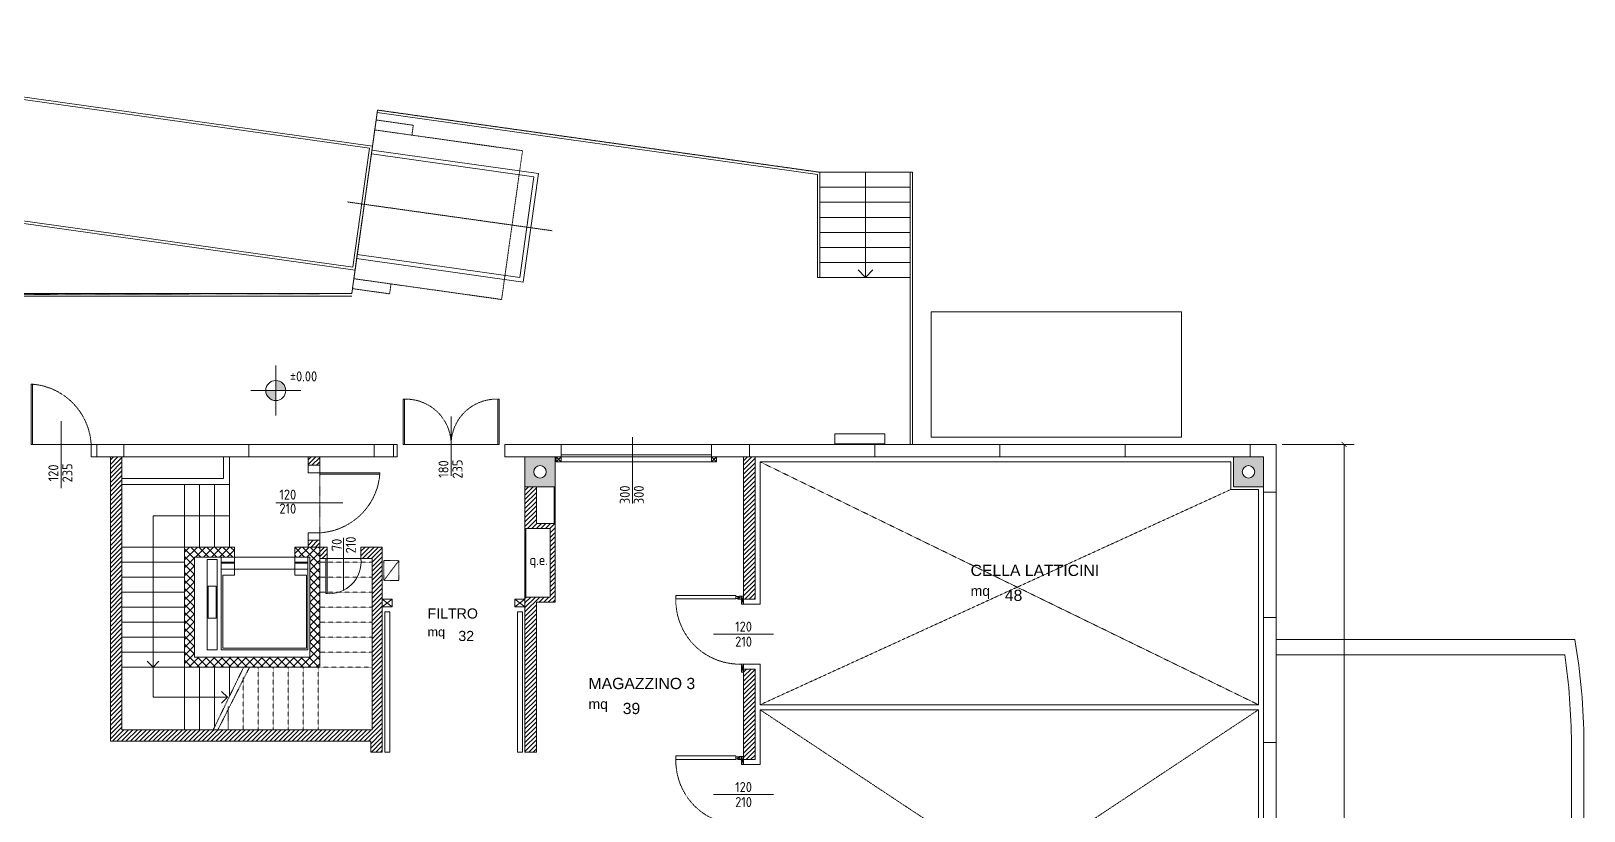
# Model space of a CAD drawing. Header units: millimetres. Extents: x 153 to 11230, y 154 to 10357.
# Drawn here: x 7892 to 10993, y 8393 to 9950 of the extents above; entities that cross this region are included whole.
import ezdxf
from ezdxf.enums import TextEntityAlignment as Align

# ---------------------------------------------------------------- set-up
doc = ezdxf.new("R2010")
doc.units = ezdxf.units.MM
for name, pattern in [('DASHDOT', [2.35, 1.25, -0.5, 0.1, -0.5]), ('HIDDEN1', [0.1, 0.05, -0.05]), ('HIDDEN2', [0.175, 0.125, -0.05]), ('HIDDEN3', [0.25, 0.125, -0.125]), ('HIDDEN4', [0.125, 0.025, -0.1]), ('HIDEGIO', [0.25, 0.125, -0.125]), ('TRATTO-PUNTO', [1, 0.5, -0.25, 0, -0.25])]:
    doc.linetypes.add(name, pattern=pattern)
doc.layers.get('Defpoints').update_dxf_attribs({"lineweight": 0})
for name, color, linetype, lineweight in [('410_STRUTTURE_001-AM_0', 7, 'Continuous', 0), ('420_MURATURE_001-AM_0', 4, 'Continuous', 0), ('430_TAVOLATI_001-AM_0', 3, 'Continuous', 0), ('435_PARETI_CELLA_001-AM_0', 2, 'Continuous', 0), ('438_FOROMETRIE_001-AM_0', 7, 'Continuous', 0), ('439_TESTI_SERRAMENTI_001-AM_0', 11, 'Continuous', 0), ('440_SIMBOLI_001-AM_0', 31, 'Continuous', 0), ('441_SERRAMENTI_001-AM_0', 1, 'Continuous', 0), ('445_QUOTE_ALTIMETRICHE_001-AM_0', 2, 'Continuous', 0), ('448_SCALE_001-AM_0', 216, 'Continuous', 0), ('449_ASCENSORI_RAMPE_001-AM_0', 43, 'Continuous', 0), ('454_PROIEZIONI_001-AM_0', 61, 'Continuous', 0), ('455_RIBALTE_001-AM_0', 14, 'Continuous', 0), ('471_TESTI_POLIGONI_001-AM_0', 221, 'Continuous', 0), ('480_CAMPITURE_SIMB_REI_001-AM_0', 30, 'Continuous', 0), ('490_CAMPITURE_001-AM_0', 9, 'Continuous', 0), ('AM_0', 7, 'Continuous', 50)]:
    doc.layers.add(name, color=color, linetype=linetype, lineweight=lineweight)
doc.styles.add('AREA', font='arial.ttf')
doc.styles.get("Standard").update_dxf_attribs({"font": 'isocp.shx'})
doc.dimstyles.new('QUOTE 100', dxfattribs={"dimtxt": 20, "dimasz": 10, "dimexe": 20, "dimexo": 50, "dimgap": 10, "dimtad": 0, "dimlfac": 0.01, "dimzin": 1, "dimtxsty": 'Standard', "dimblk": 'ARCHTICK', "dimcen": 10, "dimclrd": 256, "dimclre": 256, "dimclrt": 256, "dimadec": 0, "dimazin": 0, "dimtfac": 1, "dimtofl": 0, "dimtmove": 1, "dimatfit": 3, "dimfxl": 1, "dimtolj": 1, "dimtzin": 0, "dimlwd": -1, "dimlwe": -1, "dimarcsym": 0})

# ---------------------------------------------------------------- blocks, each defined once
blk = doc.blocks.new('quota_alti_H20')
h = blk.add_hatch(color=256)
h.paths.add_polyline_path([(20, 0, 0.414214), (0, 20), (0, 0)])
h.paths.add_polyline_path([(-20, 0, 0.414214), (0, -20), (0, 0)])
for p, q in [((0, 50), (0, -50)), ((-50, 0), (50, 0))]:
    blk.add_line(p, q)
blk.add_circle((0, 0), 20)
blk.add_attdef('0.00', text='', height=20).set_placement((28.3, 28.3), align=Align.MIDDLE_LEFT)
blk = doc.blocks.new('_ArchTick')
at = {"layer": 'AM_0', "color": 0, "const_width": 0.15}
blk.add_lwpolyline([(-0.5, -0.5), (0.5, 0.5)], dxfattribs=at)
blk = doc.blocks.new('*D107')
at = {"layer": '445_QUOTE_ALTIMETRICHE_001-AM_0', "transparency": 16777216}
for p, q in [((10390.4, 9125.2), (10534.1, 9125.2)), ((10514.1, 9125.2), (10514.1, 4815.2)), ((10514.1, 379.2), (10514.1, 4689.2)), ((10390.4, 379.2), (10534.1, 379.2))]:
    blk.add_line(p, q, dxfattribs=at)
at = {"layer": 'Defpoints', "color": 0, "transparency": 16777216}
for p in [(10340.4, 9125.2), (10340.4, 379.2), (10514.1, 379.2)]:
    blk.add_point(p, dxfattribs=at)
at = {"layer": '445_QUOTE_ALTIMETRICHE_001-AM_0', "transparency": 16777216, "xscale": 10, "yscale": 10, "zscale": 10}
for p, rotation in [((10514.1, 9125.2), 90), ((10514.1, 379.2), 270)]:
    blk.add_blockref('_ArchTick', p, dxfattribs=dict(at, rotation=rotation))
at = {"layer": '445_QUOTE_ALTIMETRICHE_001-AM_0', "transparency": 16777216, "insert": (10514.1, 4752.2), "char_height": 40, "attachment_point": 5, "rotation": 90}
blk.add_mtext('\\A1;8746', dxfattribs=at)
blk = doc.blocks.new('CAMION')
at = {"linetype": 'Continuous'}
for points in [[(47.57693, 1647.77813), (42.18298, 1646.60293), (37.08793, 1644.47637), (32.45799, 1641.46875), (28.4457, 1637.67725), (25.18006, 1633.22588), (22.76772, 1628.25986), (21.28807, 1622.94033), (20.78948, 1617.44219)], [(47.57693, 1647.77813), (42.18298, 1646.60293), (37.08793, 1644.47637), (32.45799, 1641.46875), (28.4457, 1637.67725), (25.18006, 1633.22588), (22.76772, 1628.25986), (21.28807, 1622.94033), (20.78948, 1617.44219)], [(47.57693, 1647.77813), (125.01969, 1650.04473)], [(47.57693, 1647.77813), (125.01969, 1650.04473)], [(229.24988, 1617.44219), (228.75129, 1622.94033), (227.27166, 1628.25986), (224.85933, 1633.22588), (221.59368, 1637.67725), (217.58137, 1641.46875), (212.95144, 1644.47637), (207.8564, 1646.60293), (202.46244, 1647.77813), (125.01969, 1650.04473)], [(202.46244, 1647.77813), (125.01969, 1650.04473)], [(229.24988, 1617.44219), (228.75129, 1622.94033), (227.27166, 1628.25986), (224.85933, 1633.22588), (221.59368, 1637.67725), (217.58137, 1641.46875), (212.95144, 1644.47637), (207.8564, 1646.60293), (202.46244, 1647.77813)], [(20.78948, 1617.44219), (20.78948, 1553.43848)], [(20.78948, 1617.44219), (20.78948, 1553.43848)], [(53.03043, 1639.37207), (47.6067, 1638.1876), (42.48561, 1636.04131), (37.8383, 1633.00449), (33.81609, 1629.17705), (30.55293, 1624.68477), (28.15547, 1619.67715), (26.70311, 1614.31797), (26.24545, 1608.78506)], [(53.65552, 1631.38477), (49.31084, 1630.32305), (45.26134, 1628.42539), (41.66455, 1625.76689), (38.66308, 1622.45107), (36.37477, 1618.60869), (34.88769, 1614.38984), (34.26259, 1609.96143)], [(53.03043, 1639.37207), (125.61749, 1641.51973)], [(53.65552, 1631.38477), (125.81346, 1633.52168)], [(196.38385, 1631.38477), (124.22592, 1633.52168)], [(223.79517, 1608.78506), (223.33625, 1614.31797), (221.88389, 1619.67715), (219.48645, 1624.68477), (216.22329, 1629.17705), (212.20107, 1633.00449), (207.55376, 1636.04131), (202.43267, 1638.1876), (197.00895, 1639.37207), (124.42188, 1641.51973)], [(215.77678, 1609.96143), (215.15168, 1614.38984), (213.6646, 1618.60869), (211.37629, 1622.45107), (208.37483, 1625.76689), (204.77803, 1628.42539), (200.72853, 1630.32305), (196.38385, 1631.38477)], [(229.24988, 1617.44219), (229.24988, 1553.43848)], [(229.24988, 1617.44219), (229.24988, 1553.43848)], [(25.32765, 1563.03447), (26.24545, 1608.78506)], [(40.05963, 1599.41914), (26.24545, 1608.78506)], [(30.6199, 1599.77754), (30.46239, 1599.86504), (30.29123, 1599.92266), (30.11263, 1599.94814), (29.93279, 1599.94189), (29.75667, 1599.90283), (29.59047, 1599.8334), (29.43916, 1599.73477), (29.30893, 1599.61074), (29.20227, 1599.46563), (29.12289, 1599.30313), (29.07452, 1599.12949), (29.0584, 1598.94971)], [(29.0584, 1508.83447), (29.0584, 1598.94971)], [(35.74224, 1596.30479), (30.6199, 1599.77754)], [(34.26259, 1609.96143), (34.27499, 1609.75869), (34.32832, 1609.5627), (34.4201, 1609.38164), (34.54537, 1609.22285), (34.70164, 1609.09268)], [(37.57784, 1607.14229), (34.70164, 1609.09268)], [(37.05941, 1593.82178), (37.00235, 1594.40283), (36.83368, 1594.96221), (36.55958, 1595.47813), (36.19121, 1595.93145), (35.74224, 1596.30479)], [(37.05941, 1508.83447), (37.05941, 1593.82178)], [(37.57784, 1607.14229), (37.73784, 1607.0543), (37.91024, 1606.99658), (38.09008, 1606.97119), (38.2724, 1606.97861), (38.44976, 1607.01953), (38.61719, 1607.0915), (38.76851, 1607.19258)], [(45.05918, 1609.41943), (42.81056, 1609.16338), (40.67729, 1608.40801), (38.76851, 1607.19258)], [(45.05918, 1604.41934), (44.19099, 1604.34365), (43.34884, 1604.11787), (42.55879, 1603.74951), (41.84563, 1603.24971), (41.22921, 1602.6333), (40.72938, 1601.91953), (40.36102, 1601.12949), (40.13529, 1600.2873), (40.05963, 1599.41914)], [(40.05963, 1453.579), (40.05963, 1599.41914)], [(45.05918, 1609.41943), (125.01969, 1609.41943)], [(55.31749, 1573.06143), (54.12186, 1584.15635), (50.65282, 1594.7625), (45.05918, 1604.41934)], [(45.05918, 1604.41934), (125.01969, 1604.41934)], [(204.9802, 1609.41943), (125.01969, 1609.41943)], [(204.9802, 1604.41934), (125.01969, 1604.41934)], [(204.9802, 1604.41934), (199.38656, 1594.7625), (195.9175, 1584.15635), (194.72189, 1573.06143)], [(211.27087, 1607.19258), (209.36208, 1608.40801), (207.22881, 1609.16338), (204.9802, 1609.41943)], [(209.97974, 1599.41914), (209.90408, 1600.2873), (209.67834, 1601.12949), (209.30999, 1601.91953), (208.81016, 1602.6333), (208.19375, 1603.24971), (207.48059, 1603.74951), (206.69053, 1604.11787), (205.84839, 1604.34365), (204.9802, 1604.41934)], [(209.97974, 1599.41914), (223.79517, 1608.78506)], [(209.97974, 1453.579), (209.97974, 1599.41914)], [(211.27087, 1607.19258), (211.42217, 1607.0915), (211.58962, 1607.01953), (211.76697, 1606.97861), (211.94929, 1606.97119), (212.12913, 1606.99658), (212.30278, 1607.0543), (212.46152, 1607.14229)], [(212.46152, 1607.14229), (215.33896, 1609.09268)], [(214.29714, 1596.30479), (213.84814, 1595.93145), (213.47979, 1595.47813), (213.20569, 1594.96221), (213.03701, 1594.40283), (212.97996, 1593.82178)], [(212.97996, 1508.83447), (212.97996, 1593.82178)], [(214.29714, 1596.30479), (219.41948, 1599.77754)], [(215.33896, 1609.09268), (215.49399, 1609.22285), (215.62051, 1609.38164), (215.71106, 1609.5627), (215.76438, 1609.75869), (215.77678, 1609.96143)], [(220.98098, 1598.94971), (220.96484, 1599.12949), (220.91648, 1599.30313), (220.83711, 1599.46563), (220.73044, 1599.61074), (220.60022, 1599.73477), (220.4489, 1599.8334), (220.28269, 1599.90283), (220.10659, 1599.94189), (219.92673, 1599.94814), (219.74814, 1599.92266), (219.57698, 1599.86504), (219.41948, 1599.77754)], [(220.98098, 1508.83447), (220.98098, 1598.94971)], [(224.71172, 1563.03447), (223.79517, 1608.78506)], [(19.90517, 1551.56807), (20.78948, 1553.43848)], [(20.31198, 1458.55986), (19.90517, 1551.56807), (20.78948, 1553.43848)], [(20.31198, 1458.55986), (19.90517, 1551.56807)], [(20.78948, 1553.43848), (25.32765, 1563.03447)], [(24.62937, 1458.60947), (25.32765, 1563.03447)], [(55.31749, 1453.579), (55.31749, 1573.06143)], [(194.72189, 1453.579), (194.72189, 1573.06143)], [(225.40999, 1458.60947), (224.71172, 1563.03447)], [(229.24988, 1553.43848), (224.71172, 1563.03447)], [(229.72739, 1458.55986), (230.1342, 1551.56807), (229.24988, 1553.43848)], [(230.1342, 1551.56807), (229.24988, 1553.43848)], [(229.72739, 1458.55986), (230.1342, 1551.56807)], [(92.2045, 1528.66396), (91.025, 1528.56104), (89.8827, 1528.25469), (88.80987, 1527.75479), (87.83997, 1527.07637), (87.00403, 1526.23916), (86.32436, 1525.27051), (85.82452, 1524.19775), (85.51818, 1523.0542), (85.41523, 1521.87471)], [(85.41523, 1490.19189), (85.41523, 1521.87471)], [(92.2045, 1528.66396), (157.83488, 1528.66396)], [(164.62413, 1521.87471), (164.52119, 1523.0542), (164.21484, 1524.19775), (163.71501, 1525.27051), (163.03534, 1526.23916), (162.1994, 1527.07637), (161.2295, 1527.75479), (160.15667, 1528.25469), (159.01437, 1528.56104), (157.83488, 1528.66396)], [(164.62413, 1490.19189), (164.62413, 1521.87471)], [(29.0584, 1508.83447), (29.10428, 1508.31348), (29.23947, 1507.80869), (29.46024, 1507.33496), (29.76039, 1506.90576), (30.12999, 1506.53623), (30.55913, 1506.23604), (31.03291, 1506.01533), (31.5377, 1505.88008), (32.05862, 1505.83418)], [(34.05918, 1505.83418), (32.05862, 1505.83418)], [(34.05918, 1505.83418), (34.5801, 1505.88008), (35.08489, 1506.01533), (35.55867, 1506.23604), (35.98781, 1506.53623), (36.35741, 1506.90576), (36.65756, 1507.33496), (36.87833, 1507.80869), (37.01352, 1508.31348), (37.05941, 1508.83447)], [(85.41523, 1490.19189), (85.51818, 1489.0124), (85.82452, 1487.86885), (86.32436, 1486.79727), (87.00403, 1485.82734), (87.83997, 1484.99014), (88.80987, 1484.31172), (89.8827, 1483.81191), (91.025, 1483.50557), (92.2045, 1483.40137)], [(157.83488, 1483.40137), (159.01437, 1483.50557), (160.15667, 1483.81191), (161.2295, 1484.31172), (162.1994, 1484.99014), (163.03534, 1485.82734), (163.71501, 1486.79727), (164.21484, 1487.86885), (164.52119, 1489.0124), (164.62413, 1490.19189)], [(212.97996, 1508.83447), (213.02585, 1508.31348), (213.16104, 1507.80869), (213.38181, 1507.33496), (213.68196, 1506.90576), (214.05156, 1506.53623), (214.48069, 1506.23604), (214.95449, 1506.01533), (215.45928, 1505.88008), (215.9802, 1505.83418)], [(215.9802, 1505.83418), (217.98076, 1505.83418), (218.50166, 1505.88008), (219.00647, 1506.01533), (219.48025, 1506.23604), (219.90938, 1506.53623), (220.27898, 1506.90576), (220.57913, 1507.33496), (220.7999, 1507.80869), (220.93508, 1508.31348), (220.98098, 1508.83447)], [(20.31198, 1458.55986), (20.4112, 1457.5875), (20.6977, 1456.65234), (21.16157, 1455.7916), (21.78294, 1455.0375), (22.54075, 1454.41865), (23.40274, 1453.9585), (24.33915, 1453.67568), (25.31277, 1453.579)], [(20.31198, 1458.55986), (20.4112, 1457.5875), (20.6977, 1456.65234), (21.16157, 1455.7916), (21.78294, 1455.0375), (22.54075, 1454.41865), (23.40274, 1453.9585), (24.33915, 1453.67568), (25.31277, 1453.579)], [(24.62937, 1458.60947), (24.70007, 1457.7376), (24.92332, 1456.8917), (25.2892, 1456.09668), (25.78779, 1455.37861), (26.40545, 1454.7585), (27.12108, 1454.25488), (27.91238, 1453.88281), (28.75825, 1453.65586), (29.62892, 1453.579)], [(92.2045, 1483.40137), (157.83488, 1483.40137)], [(220.41045, 1453.579), (221.28113, 1453.65586), (222.127, 1453.88281), (222.91829, 1454.25488), (223.63394, 1454.7585), (224.25159, 1455.37861), (224.75017, 1456.09668), (225.11604, 1456.8917), (225.33931, 1457.7376), (225.40999, 1458.60947)], [(224.72661, 1453.579), (225.70022, 1453.67568), (226.63662, 1453.9585), (227.49861, 1454.41865), (228.25642, 1455.0375), (228.87781, 1455.7916), (229.34167, 1456.65234), (229.62817, 1457.5875), (229.72739, 1458.55986)], [(224.72661, 1453.579), (225.70022, 1453.67568), (226.63662, 1453.9585), (227.49861, 1454.41865), (228.25642, 1455.0375), (228.87781, 1455.7916), (229.34167, 1456.65234), (229.62817, 1457.5875), (229.72739, 1458.55986)], [(25.31277, 1453.579), (44.54323, 1453.579)], [(25.31277, 1453.579), (44.54323, 1453.579)], [(44.54323, 1453.579), (44.54323, 1403.58096)], [(44.54323, 1453.579), (125.01969, 1453.579)], [(44.54323, 1453.579), (44.54323, 1403.58096)], [(205.49614, 1453.579), (125.01969, 1453.579)], [(224.72661, 1453.579), (205.49614, 1453.579)], [(205.49614, 1453.579), (205.49614, 1403.57725)], [(205.49614, 1453.579), (205.49614, 1403.57725)], [(224.72661, 1453.579), (205.49614, 1453.579)], [(0.01612, 1403.58096), (0, 0)], [(0.01612, 1403.58096), (0, 0)], [(0.01612, 1403.58096), (44.54323, 1403.58096)], [(0.01612, 1403.58096), (44.54323, 1403.58096)], [(5.01567, 1398.58145), (5.00079, 4.99955)], [(5.01567, 1398.58145), (245.02371, 1398.57773)], [(44.54323, 1403.58096), (205.49614, 1403.57725), (250.02324, 1403.57725)], [(205.49614, 1403.57725), (250.02324, 1403.57725)], [(245.02371, 1398.57773), (245.00757, 4.99583)], [(250.02324, 1403.57725), (250.00713, -0.00496)], [(250.02324, 1403.57725), (250.00713, -0.00496)], [(0, 0), (250.00713, -0.00496)], [(0, 0), (250.00713, -0.00496)], [(5.00079, 4.99955), (245.00757, 4.99583)]]:
    blk.add_lwpolyline(points, dxfattribs=at)
blk = doc.blocks.new('70-210')
for p, q in [((0, 0), (70, 0)), ((0, 0), (70, 0)), ((0, 0), (0, -70)), ((64, -35), (-41, -35))]:
    blk.add_line(p, q)
blk.add_lwpolyline([(0, 0), (70, 0), (70, -3), (0, -3)], close=True)
blk.add_arc((6.3, -6.3), 64, 264.3355, 5.6645)
blk = doc.blocks.new('DVGROUP8')
at = {"linetype": 'Continuous'}
for points in [[(-15, 0), (0, 20)], [(-15, 20), (0, 0)]]:
    blk.add_lwpolyline(points, dxfattribs=at)
blk.add_lwpolyline([(-15, 0), (0, 0), (0, 20), (-15, 20)], close=True, dxfattribs=at)
blk = doc.blocks.new('120-210')
blk.add_line((60, 46.1), (60, -87.3))
at = {"linetype": 'HIDDEN4'}
blk.add_line((120, 0), (0, 0), dxfattribs=at)
blk.add_lwpolyline([(0, 0), (0, 120), (3, 120), (3, 0)], close=True)
blk.add_arc((-7.4, -7.2), 127.6, 3.2431, 85.3106, dxfattribs=at)
blk = doc.blocks.new('SUP-LOC')
at = {"style": 'AREA'}
blk.add_text('mq', height=20, dxfattribs=at).set_placement((7.7, -17.4))
for tag, p in [('NAME_LOC', (7.7, 22.3)), ('AREA_AREA', (62.9, -17.4))]:
    blk.add_attdef(tag, p, '', height=20, dxfattribs=at)
blk = doc.blocks.new('PORTA-CELLA_120')
for p, q in [((-17.2, 15.3), (-17.2, 135.3)), ((-17.2, 135.3), (-10.2, 135.3)), ((-10.2, 135.3), (-10.2, 15.3)), ((60, -60), (60, 60)), ((-10.2, 15.3), (-17.2, 15.3)), ((-14.4, 11.2), (-16, 8.8)), ((-16, 8.8), (-16, 4.6)), ((-16, 4.6), (-9, 4.6)), ((-16, 4), (-16, 4.6)), ((-16, 4), (0, 4)), ((0, 0), (-16, 4)), ((0, 4), (-16, 0)), ((-9, 4), (-16, 4)), ((-16, 0), (-16, 4)), ((0, 0), (-16, 0)), ((-15.6, 15.3), (-15.7, 15.3)), ((-15.6, 15.3), (-15.6, 15.3)), ((-15.5, 15.3), (-15.6, 15.3)), ((-15.5, 15.2), (-15.5, 15.3)), ((-15.4, 15.2), (-15.5, 15.2)), ((-15.3, 15.2), (-15.4, 15.2)), ((-15.3, 15.1), (-15.3, 15.2)), ((-15.3, 15.1), (-15.3, 15.1)), ((-15.2, 15.1), (-15.3, 15.1)), ((-15.2, 15), (-15.2, 15.1)), ((-15.2, 14.9), (-15.2, 15)), ((-15.1, 14.9), (-15.2, 14.9)), ((-15.1, 14.8), (-15.1, 14.9)), ((-15.1, 14.8), (-15.1, 14.8)), ((-15.1, 14.7), (-15.1, 14.8)), ((-15.1, 14.7), (-15.1, 10.1)), ((-11.1, 8.8), (-14.9, 8.8)), ((-10, 11.2), (-14.4, 11.2)), ((-13.8, 9.2), (-13.9, 9.1)), ((-13.9, 9.1), (-13.9, 9)), ((-13.9, 9), (-13.9, 8.9)), ((-13.9, 8.9), (-13.9, 8.8)), ((-13.9, 8.8), (-13.9, 8.7)), ((-13.9, 8.7), (-13.9, 8.6)), ((-13.9, 8.6), (-13.9, 8.5)), ((-13.9, 8.5), (-13.8, 8.4)), ((-13.7, 9.3), (-13.8, 9.2)), ((-13.8, 9.2), (-13.8, 9.2)), ((-13.8, 8.4), (-13.8, 8.3)), ((-13.8, 8.3), (-13.7, 8.3)), ((-13.6, 9.5), (-13.7, 9.4)), ((-13.7, 9.4), (-13.7, 9.3)), ((-13.7, 8.3), (-13.7, 8.2)), ((-13.7, 8.2), (-13.6, 8.1)), ((-13.5, 9.5), (-13.6, 9.5)), ((-13.6, 8.1), (-13.5, 8.1)), ((-13.4, 9.6), (-13.5, 9.5)), ((-13.5, 8.1), (-13.4, 8)), ((-13.3, 9.7), (-13.4, 9.6)), ((-13.4, 9.6), (-13.4, 9.6)), ((-13.4, 8), (-13.3, 7.9)), ((-13.4, 8), (-13.4, 8)), ((-13.2, 9.7), (-13.3, 9.7)), ((-13.3, 7.9), (-13.2, 7.9)), ((-13.1, 9.7), (-13.2, 9.7)), ((-13.2, 7.9), (-13.1, 7.9)), ((-13, 9.7), (-13.1, 9.7)), ((-13.1, 7.9), (-13, 7.9)), ((-13, 6.9), (-13, 10.7)), ((-12.9, 9.7), (-13, 9.7)), ((-13, 7.9), (-12.9, 7.9)), ((-12.8, 9.7), (-12.9, 9.7)), ((-12.9, 7.9), (-12.8, 7.9)), ((-12.7, 9.7), (-12.8, 9.7)), ((-12.8, 7.9), (-12.7, 7.9)), ((-12.6, 9.6), (-12.7, 9.7)), ((-12.7, 7.9), (-12.6, 8)), ((-12.5, 9.6), (-12.6, 9.6)), ((-12.6, 8), (-12.5, 8)), ((-12.5, 9.5), (-12.5, 9.6)), ((-12.4, 9.5), (-12.5, 9.5)), ((-12.5, 8.1), (-12.4, 8.1)), ((-12.5, 8), (-12.5, 8.1)), ((-12.3, 9.4), (-12.4, 9.5)), ((-12.4, 8.1), (-12.3, 8.2)), ((-12.3, 9.3), (-12.3, 9.4)), ((-12.2, 9.2), (-12.3, 9.3)), ((-12.3, 8.3), (-12.2, 8.3)), ((-12.3, 8.2), (-12.3, 8.3)), ((-12.2, 9.2), (-12.2, 9.2)), ((-12.1, 9.1), (-12.2, 9.2)), ((-12.2, 8.4), (-12.1, 8.5)), ((-12.2, 8.3), (-12.2, 8.4)), ((-12.1, 9), (-12.1, 9.1)), ((-12.1, 8.9), (-12.1, 9)), ((-12.1, 8.8), (-12.1, 8.9)), ((-12.1, 8.7), (-12.1, 8.8)), ((-12.1, 8.6), (-12.1, 8.7)), ((-12.1, 8.5), (-12.1, 8.6)), ((-11, 15), (-11.1, 14.9)), ((-11.1, 14.9), (-11.1, 14.8)), ((-11.1, 14.8), (-11.1, 14.7)), ((-11.1, 14.8), (-11.1, 14.8)), ((-11.1, 14.7), (-11.1, 11.2)), ((-11, 15.1), (-11, 15)), ((-10.9, 15.1), (-11, 15.1)), ((-11, 15), (-11, 15)), ((-10.9, 15.2), (-10.9, 15.1)), ((-10.8, 15.2), (-10.9, 15.2)), ((-10.7, 15.3), (-10.8, 15.2)), ((-10.8, 15.2), (-10.8, 15.2)), ((-10.6, 15.3), (-10.7, 15.3)), ((-10.6, 15.3), (-10.6, 15.3)), ((-10.5, 15.3), (-10.6, 15.3)), ((-10, 4.6), (-10, 11.2)), ((-9, 4.6), (-9, 4)), ((0, 4), (0, 0)), ((136, 4), (120, 4)), ((120, 4), (136, 0)), ((120, 0), (136, 4)), ((120, 4), (120, 0)), ((120, 0), (136, 0)), ((136, 4), (136, 0))]:
    blk.add_line(p, q)
at = {"linetype": 'HIDDEN4', "extrusion": (0, 0, -1)}
blk.add_ellipse((-11.4, 3.9), major_axis=(94.5, 93.6), ratio=0.975352, start_param=-0.792911, end_param=0.792911, dxfattribs=at)
blk = doc.blocks.new('Etichetta_porte-H20')
for p in [(-15, 0), (15, 0)]:
    blk.add_attdef('000', text='', height=20, rotation=90).set_placement(p, align=Align.MIDDLE)

msp = doc.modelspace()

# ---------------------------------------------------------------- hatches: boundary and pattern name
at = {"layer": '410_STRUTTURE_001-AM_0'}
h = msp.add_hatch(color=256, dxfattribs=at)
h.paths.add_polyline_path([(8908.315, 9100.208), (8878.315, 9100.208), (8878.315, 9070.208), (8895.815, 9070.208, -0.41421356), (8908.315, 9082.708)])
h.paths.add_polyline_path([(8938.315, 9100.208), (8908.315, 9100.208), (8908.315, 9082.708, -0.41421356), (8920.815, 9070.208), (8938.315, 9070.208)])
h.paths.add_polyline_path([(8938.315, 9070.208), (8920.815, 9070.208, -0.41421356), (8908.315, 9057.708), (8908.315, 9040.208), (8938.315, 9040.208)])
h.paths.add_polyline_path([(8908.315, 9057.708, -0.41421356), (8895.815, 9070.208), (8878.315, 9070.208), (8878.315, 9040.208), (8908.315, 9040.208)])
h = msp.add_hatch(color=256, dxfattribs=at)
h.paths.add_polyline_path([(10323.315, 9100.208), (10293.315, 9100.208), (10293.315, 9070.208), (10310.815, 9070.208, -0.41421356), (10323.315, 9082.708)])
h.paths.add_polyline_path([(10353.315, 9100.208), (10323.315, 9100.208), (10323.315, 9082.708, -0.41421356), (10335.815, 9070.208), (10353.315, 9070.208)])
h.paths.add_polyline_path([(10353.315, 9070.208), (10335.815, 9070.208, -0.41421356), (10323.315, 9057.708), (10323.315, 9040.208), (10353.315, 9040.208)])
h.paths.add_polyline_path([(10323.315, 9057.708, -0.41421356), (10310.815, 9070.208), (10293.315, 9070.208), (10293.315, 9040.208), (10323.315, 9040.208)])
h = msp.add_hatch(color=256, dxfattribs=at)
h.paths.add_polyline_path([(10323.315, 9100.208), (10293.315, 9100.208), (10293.315, 9070.208), (10310.815, 9070.208, -0.41421356), (10323.315, 9082.708)])
h.paths.add_polyline_path([(10353.315, 9100.208), (10323.315, 9100.208), (10323.315, 9082.708, -0.41421356), (10335.815, 9070.208), (10353.315, 9070.208)])
h.paths.add_polyline_path([(10353.315, 9070.208), (10335.815, 9070.208, -0.41421356), (10323.315, 9057.708), (10323.315, 9040.208), (10353.315, 9040.208)])
h.paths.add_polyline_path([(10323.315, 9057.708, -0.41421356), (10310.815, 9070.208), (10293.315, 9070.208), (10293.315, 9040.208), (10323.315, 9040.208)])
at = {"layer": '480_CAMPITURE_SIMB_REI_001-AM_0', "ltscale": 2}
h = msp.add_hatch(dxfattribs=at)
h.set_pattern_fill('ANSI31', color=256, scale=2, style=0)
h.set_pattern_definition([(45, (763.3154, 379.208), (-4.490128, 4.490128), [])])
h.paths.add_polyline_path([(8468.32, 9100.208), (8445.32, 9100.208), (8445.32, 9083.55), (8468.32, 9083.55)], flags=17)
h.paths.add_polyline_path([(8468.32, 8920.208), (8445.32, 8920.208), (8445.32, 8933.55), (8468.32, 8933.55)], flags=17)
h.paths.add_polyline_path([(8468.32, 8897.208), (8483.32, 8897.208), (8483.32, 8920.208), (8468.32, 8920.208)], flags=17)
h.paths.add_polyline_path([(8050.324, 9100.208), (8050.324, 8532.208), (8570.32, 8532.208), (8570.32, 8510.728), (8593.32, 8510.728), (8593.32, 8920.208), (8550.533, 8920.208), (8550.533, 8897.208), (8573.32, 8897.208), (8573.319, 8555.208), (8073.324, 8555.208), (8073.324, 9100.208)])
h.paths.add_polyline_path([(8878.315, 8510.728), (8901.315, 8510.728), (8901.315, 8810.208), (8938.315, 8810.208), (8938.315, 8967.208), (8901.315, 8967.208), (8901.315, 9040.208), (8878.315, 9040.208), (8878.315, 8957.21), (8928.315, 8957.21), (8928.315, 8820.208), (8878.315, 8820.208)])
h.paths.add_polyline_path([(9314.875, 8816.258), (9337.875, 8816.258), (9337.875, 9100.208), (9314.875, 9100.208)])
h.paths.add_polyline_path([(9337.875, 8676.258), (9314.875, 8676.258), (9314.875, 8495.888), (9337.875, 8495.888)])
h.paths.add_polyline_path([(9252.875, 7920.158), (9252.875, 7897.158), (9337.875, 7897.158), (9337.875, 8355.888), (9314.875, 8355.888), (9314.875, 8128.148), (9252.875, 8128.148), (9252.875, 8105.148), (9314.875, 8105.148), (9314.875, 7920.158)])
h.paths.add_polyline_path([(8863.315, 8005.208), (8900.811, 8005.208), (8900.811, 8105.148), (8975.866, 8105.148), (8975.866, 8128.148), (8901.315, 8128.148), (8901.315, 8210.728), (8878.315, 8210.728), (8878.315, 8025.208), (8863.315, 8025.208)])
h.paths.add_polyline_path([(8878.315, 7945.208), (8878.315, 7897.158), (8971.866, 7897.158), (8971.866, 7920.158), (8900.735, 7920.158), (8900.735, 7945.208)])
h.paths.add_polyline_path([(7558.123, 8140.248), (7558.123, 8117.248), (8613.315, 8115.248), (8613.315, 8005.208), (8653.315, 8005.208), (8653.315, 8025.208), (8638.315, 8025.208), (8638.315, 8140.248), (8594.82, 8140.248), (8594.82, 8210.728), (8571.82, 8210.728), (8571.82, 8140.248)])
h.paths.add_polyline_path([(7124.61, 8117.218), (7408.123, 8117.218), (7408.123, 8140.213), (7124.61, 8140.213)])
h.paths.add_polyline_path([(6793.877, 8117.218), (6974.62, 8117.218), (6974.62, 8140.246), (6793.877, 8140.246)])
h.paths.add_polyline_path([(4383.47, 8680.658), (4383.47, 8130.018), (4335.815, 8130.018), (4335.815, 8107.018), (4350.161, 8107.018), (4350.161, 8005.205), (6117.268, 8005.205), (6117.268, 8117.218), (6643.915, 8117.218), (6643.921, 8140.221), (6093.242, 8140.221), (6093.242, 8030.208), (4375.518, 8030.249), (4375.625, 8107.018), (4406.47, 8107.018), (4406.47, 8680.658)])
h.paths.add_polyline_path([(4383.47, 9100.208), (4406.47, 9100.208), (4406.47, 8980.658), (4383.47, 8980.658)])
h.paths.add_polyline_path([(4083.47, 9100.208), (4060.47, 9100.208), (4060.47, 8980.658), (4083.47, 8980.658)])
h.paths.add_polyline_path([(3985.625, 8414.028), (3985.625, 8391.028), (4060.47, 8391.028), (4060.47, 8107.018), (4125.815, 8107.018), (4125.815, 8130.018), (4083.47, 8130.018), (4083.47, 8680.658), (4060.47, 8680.658), (4060.47, 8414.028)])
h.paths.add_polyline_path([(3183.566, 8135.018), (3183.566, 8107.018), (3252.566, 8107.018), (3252.566, 8391.028), (3845.625, 8391.028), (3845.625, 8414.028), (3153.071, 8414.028), (3153.071, 8391.028), (3228.566, 8391.028), (3228.566, 8135.018)])
h.paths.add_polyline_path([(2902.317, 8739.047), (2925.317, 8739.047), (2925.317, 8414.028), (2943.071, 8414.028), (2943.071, 8391.028), (2925.317, 8391.028), (2925.317, 8347.208), (2766.566, 8347.208), (2766.566, 8319.105), (2742.566, 8319.105), (2742.566, 8370.208), (2902.317, 8370.208)])
h.paths.add_polyline_path([(2902.317, 8879.045), (2925.315, 8879.045), (2925.315, 9040.208), (2902.317, 9040.208)])
h.paths.add_polyline_path([(2846.566, 7889.208), (2846.566, 7866.211), (2938.566, 7866.214), (2938.566, 8107.018), (3083.566, 8107.018), (3083.566, 8135.018), (2914.566, 8135.018), (2914.566, 8005.208), (2925.315, 8005.208), (2925.315, 7945.208), (2914.566, 7945.208), (2914.566, 7889.208)])
h.paths.add_polyline_path([(2776.566, 7866.209), (2776.566, 7889.208), (2766.566, 7889.208), (2766.566, 8103.015), (2843.289, 8103.015), (2843.289, 8117.015), (2742.566, 8117.015), (2742.566, 7866.208)])
at = {"layer": '490_CAMPITURE_001-AM_0'}
h = msp.add_hatch(dxfattribs=at)
h.set_pattern_fill('ANSI37', color=256, scale=90, style=0)
h.set_pattern_definition([(45, (11860.912, -27313.306), (-7.9549513, 7.9549513), []), (135, (11860.912, -27313.306), (-7.9549513, -7.9549513), [])])
h.paths.add_polyline_path([(8198.321, 8920.208), (8198.324, 8680.208), (8468.32, 8680.208), (8468.32, 8920.208), (8418.32, 8920.208), (8418.32, 8900.208), (8448.32, 8900.208), (8448.32, 8700.208), (8218.324, 8700.208), (8218.322, 8900.208), (8298.32, 8900.208), (8298.32, 8920.208)])

# ---------------------------------------------------------------- linework, layer by layer
at = {"layer": '410_STRUTTURE_001-AM_0', "linetype": 'Continuous'}
for points in [[(8878.315, 9040.208), (8938.315, 9040.208), (8938.315, 9100.208), (8878.315, 9100.208)], [(10293.315, 9040.208), (10353.315, 9040.208), (10353.315, 9100.208), (10293.315, 9100.208)], [(10293.315, 9040.208), (10353.315, 9040.208), (10353.315, 9100.208), (10293.315, 9100.208)]]:
    msp.add_lwpolyline(points, close=True, dxfattribs=at)
for centre in [(8908.315, 9070.208), (10323.315, 9070.208), (10323.315, 9070.208)]:
    msp.add_circle(centre, 12.5, dxfattribs=at)
at = {"layer": '420_MURATURE_001-AM_0'}
for p, q in [((8023.315, 9125.208), (8023.315, 9100.208)), ((8623.315, 9125.208), (8023.315, 9125.208)), ((8076.815, 9125.208), (8076.815, 9100.208)), ((8326.815, 9125.208), (8326.815, 9100.208)), ((8576.815, 9125.208), (8576.815, 9100.208)), ((8950.815, 9125.208), (8838.315, 9125.208)), ((10378.315, 9125.208), (9250.815, 9125.208)), ((9326.815, 9125.208), (9326.815, 9100.208)), ((9576.815, 9125.208), (9576.815, 9100.208)), ((9826.815, 9125.208), (9826.815, 9100.208)), ((10076.815, 9125.208), (10076.815, 9100.208)), ((10326.815, 9125.208), (10326.815, 9100.208)), ((10378.315, 7710.708), (10378.314, 9125.208)), ((8023.315, 9100.208), (8623.315, 9100.208)), ((8838.315, 9100.208), (8950.815, 9100.208)), ((9250.815, 9100.208), (10353.315, 9100.208)), ((10353.315, 9079.208), (10353.315, 7710.708)), ((10353.315, 9029.708), (10378.315, 9029.708)), ((10353.315, 8779.708), (10378.315, 8779.708)), ((10379.337, 8735.27), (10974.964, 8735.217)), ((10954.998, 8705.208), (10379.337, 8705.208)), ((10353.315, 8529.708), (10378.315, 8529.708)), ((10968.315, 6834.516), (10968.262, 8529.233)), ((10993.315, 6809.516), (10993.262, 8529.234))]:
    msp.add_line(p, q, dxfattribs=at)
at = {"layer": '420_MURATURE_001-AM_0', "linetype": 'Continuous'}
for p, q in [((8615.531, 9100.208), (8615.531, 9125.208)), ((8623.315, 9100.208), (8623.315, 9125.208)), ((8838.315, 9125.208), (8838.315, 9100.208)), ((8950.815, 9125.208), (8950.815, 9100.208)), ((9250.815, 9125.208), (9250.815, 9100.208))]:
    msp.add_line(p, q, dxfattribs=at)
at = {"layer": '420_MURATURE_001-AM_0'}
for points in [[(9497.318, 9126.208), (9597.318, 9126.208), (9597.318, 9146.208), (9497.318, 9146.208)], [(8298.32, 8900.208), (8298.32, 8920.208), (8198.321, 8920.208), (8198.324, 8680.208), (8468.32, 8680.208), (8468.32, 8920.208), (8418.32, 8920.208), (8418.32, 8900.208), (8448.32, 8900.208), (8448.32, 8700.208), (8218.324, 8700.208), (8218.322, 8900.208)]]:
    msp.add_lwpolyline(points, close=True, dxfattribs=at)
for centre, radius, start, end in [((9781.81, 8525.423), 1211.458, 0.187823, 9.972462), ((9684.505, 8520.963), 1283.783, 0.369092, 8.251423)]:
    msp.add_arc(centre, radius, start, end, dxfattribs=at)
at = {"layer": '430_TAVOLATI_001-AM_0'}
for p, q in [((8050.324, 9100.208), (8050.324, 8532.208)), ((8073.324, 9100.208), (8073.324, 8555.208)), ((8276.321, 9057.208), (8276.321, 9100.208)), ((8288.321, 9045.208), (8288.321, 9100.208)), ((8445.32, 9083.55), (8445.32, 9100.208)), ((8468.32, 9083.55), (8468.32, 9100.208)), ((8878.315, 8957.21), (8878.315, 9100.208)), ((9314.875, 9100.208), (9314.875, 8806.258)), ((9337.875, 9100.208), (9337.875, 8816.258)), ((8276.321, 9057.208), (8073.324, 9057.208)), ((8445.32, 9083.55), (8468.32, 9083.55)), ((8288.321, 9045.208), (8073.324, 9045.208)), ((8901.315, 8967.208), (8901.315, 9040.208)), ((8938.315, 8967.208), (8901.315, 8967.208)), ((8938.315, 8810.208), (8938.315, 8967.208)), ((8445.32, 8933.55), (8445.32, 8920.208)), ((8445.32, 8933.55), (8468.32, 8933.55)), ((8468.32, 8933.55), (8468.32, 8920.208)), ((8928.315, 8957.21), (8878.315, 8957.21)), ((8928.315, 8820.208), (8928.315, 8957.21)), ((8468.32, 8920.208), (8483.32, 8920.208)), ((8483.32, 8920.208), (8483.32, 8897.208)), ((8550.533, 8897.208), (8550.533, 8920.208)), ((8550.533, 8920.208), (8593.32, 8920.208)), ((8571.851, 8920.208), (8593.32, 8920.208)), ((8593.32, 8920.208), (8593.32, 8510.728)), ((8483.32, 8897.208), (8468.32, 8897.208)), ((8573.32, 8897.208), (8550.533, 8897.208)), ((8573.319, 8555.208), (8573.32, 8897.208)), ((8878.315, 8510.728), (8878.315, 8820.208)), ((8878.315, 8820.208), (8928.315, 8820.208)), ((8901.315, 8510.728), (8901.315, 8810.208)), ((8901.315, 8810.208), (8938.315, 8810.208)), ((9337.875, 8816.258), (9314.875, 8816.258)), ((9314.875, 8686.258), (9314.876, 8485.888)), ((9337.875, 8676.258), (9314.875, 8676.258)), ((9337.875, 8676.258), (9337.875, 8495.888)), ((8050.324, 8532.208), (8570.32, 8532.208)), ((8073.324, 8555.208), (8573.319, 8555.208)), ((8570.32, 8510.728), (8570.32, 8532.208)), ((8593.32, 8510.728), (8593.32, 8532.208)), ((8593.32, 8510.728), (8570.32, 8510.728)), ((8878.315, 8510.728), (8901.315, 8510.728)), ((9337.875, 8495.888), (9314.875, 8495.888))]:
    msp.add_line(p, q, dxfattribs=at)
at = {"layer": '430_TAVOLATI_001-AM_0', "linetype": 'HIDDEN1'}
msp.add_line((8593.32, 8532.208), (8593.32, 8920.208), dxfattribs=at)
at = {"layer": '435_PARETI_CELLA_001-AM_0'}
for p, q in [((9347.875, 9090.208), (10288.315, 9090.208)), ((9347.875, 8806.258), (9347.875, 9090.208)), ((10288.315, 9090.208), (10288.315, 9035.208)), ((10343.315, 9035.208), (10288.315, 9035.208)), ((10343.315, 9035.208), (10343.315, 8605.208)), ((9347.875, 8806.258), (9314.875, 8806.258)), ((9347.875, 8686.258), (9314.875, 8686.258)), ((9347.875, 8605.208), (9347.875, 8686.258)), ((9347.875, 8605.208), (10343.315, 8605.208)), ((9347.875, 8485.888), (9347.875, 8595.208)), ((9347.875, 8595.208), (10343.315, 8595.208)), ((10343.315, 8595.208), (10343.315, 7935.148)), ((9347.875, 8485.888), (9314.875, 8485.888))]:
    msp.add_line(p, q, dxfattribs=at)
at = {"layer": '438_FOROMETRIE_001-AM_0', "linetype": 'HIDEGIO'}
for p, q in [((8596.38, 8893.103), (8626.38, 8893.103)), ((8626.38, 8893.103), (8596.38, 8853.103)), ((8596.38, 8893.103), (8596.38, 8853.103)), ((8626.38, 8893.103), (8626.38, 8853.103)), ((8626.38, 8853.103), (8596.38, 8853.103))]:
    msp.add_line(p, q, dxfattribs=at)
at = {"layer": '438_FOROMETRIE_001-AM_0'}
msp.add_lwpolyline([(9497.318, 9126.208), (9597.318, 9126.208), (9597.318, 9146.208), (9497.318, 9146.208)], close=True, dxfattribs=at)
at = {"layer": '439_TESTI_SERRAMENTI_001-AM_0'}
msp.add_line((7951.817, 9171.309), (7951.812, 9037.868), dxfattribs=at)
at = {"layer": '439_TESTI_SERRAMENTI_001-AM_0', "linetype": 'Continuous'}
msp.add_line((9092.988, 9007.382), (9092.988, 9139.728), dxfattribs=at)
at = {"layer": '440_SIMBOLI_001-AM_0', "linetype": 'HIDDEN3'}
for p, q in [((9347.875, 9090.208), (10343.315, 8605.208)), ((9347.875, 8605.208), (10288.315, 9035.208)), ((9347.875, 7935.148), (10343.315, 8595.208)), ((9347.875, 8595.208), (10343.315, 7935.148))]:
    msp.add_line(p, q, dxfattribs=at)
at = {"layer": '441_SERRAMENTI_001-AM_0', "linetype": 'Continuous'}
for p, q in [((8730.815, 9062.358), (8730.815, 9181.091)), ((8950.815, 9125.208), (9250.815, 9125.208)), ((9092.988, 9007.382), (9092.988, 9139.728)), ((9250.815, 9100.208), (9250.815, 9125.208)), ((8936.316, 9040.179), (8936.316, 8967.208)), ((8938.315, 8967.208), (8938.315, 9040.208)), ((8878.315, 8957.21), (8878.315, 8820.208)), ((8880.315, 8820.208), (8880.315, 8957.21))]:
    msp.add_line(p, q, dxfattribs=at)
at = {"layer": '441_SERRAMENTI_001-AM_0'}
for p, q in [((8011.815, 9125.205), (7891.815, 9125.211)), ((8940.815, 9100.208), (8940.815, 9090.208)), ((8950.815, 9100.208), (8940.815, 9090.208)), ((8950.815, 9090.208), (8940.815, 9100.208)), ((9260.815, 9090.208), (8940.815, 9090.208)), ((8950.815, 9100.208), (8950.815, 9090.208)), ((9250.815, 9100.208), (9250.815, 9090.208)), ((9260.815, 9100.208), (9250.815, 9090.208)), ((9260.815, 9090.208), (9250.815, 9100.166)), ((9260.815, 9100.208), (9260.815, 9090.208))]:
    msp.add_line(p, q, dxfattribs=at)
msp.add_lwpolyline([(7891.815, 9125.211), (7891.823, 9245.2), (7894.823, 9245.199), (7894.815, 9125.21)], close=True, dxfattribs=at)
at = {"layer": '441_SERRAMENTI_001-AM_0', "linetype": 'HIDDEN4'}
for points in [[(8634.815, 9215.21, -0.43239119), (8730.815, 9125.208, -0.8662086)], [(8826.815, 9215.21, 0.43239119), (8730.815, 9125.208, 0.8662086)]]:
    msp.add_lwpolyline(points, format="xyb", dxfattribs=at)
at = {"layer": '441_SERRAMENTI_001-AM_0', "linetype": 'Continuous'}
for points in [[(8730.815, 9125.208), (8637.816, 9125.208), (8637.816, 9215.21), (8634.815, 9215.21), (8634.815, 9125.208), (8637.816, 9125.208)], [(8730.815, 9125.208), (8823.815, 9125.208), (8823.815, 9215.21), (8826.815, 9215.21), (8826.815, 9125.208), (8823.815, 9125.208)]]:
    msp.add_lwpolyline(points, dxfattribs=at)
at = {"layer": '441_SERRAMENTI_001-AM_0'}
for points in [[(8023.315, 9125.208), (8011.815, 9125.205), (8011.815, 9100.208), (8023.315, 9100.208)], [(9250.815, 9100.166), (8950.815, 9100.208)], [(8445.32, 9083.55), (8445.32, 9068.55), (8468.32, 9068.55), (8468.32, 9083.55)], [(8445.32, 8933.55), (8445.32, 8948.55), (8468.32, 8948.55), (8468.32, 8933.55)], [(8598.41, 8510.728), (8598.41, 8790.728)], [(8598.41, 8790.728), (8608.41, 8790.728)], [(8608.41, 8790.728), (8608.41, 8510.728)], [(8863.406, 8510.728), (8863.406, 8790.728)], [(8863.406, 8790.728), (8873.406, 8790.728)], [(8873.406, 8790.728), (8873.406, 8510.728)], [(8608.41, 8510.728), (8598.41, 8510.728)], [(8873.406, 8510.728), (8863.406, 8510.728)]]:
    msp.add_lwpolyline(points, dxfattribs=at)
at = {"layer": '441_SERRAMENTI_001-AM_0', "linetype": 'Continuous'}
msp.add_lwpolyline([(8950.815, 9104.371), (8950.815, 9100.208), (9250.815, 9100.208), (9250.815, 9104.371)], close=True, dxfattribs=at)
at = {"layer": '441_SERRAMENTI_001-AM_0', "linetype": 'HIDDEN4'}
msp.add_arc((7884.383, 9117.99), 127.637, 3.240515, 85.308015, dxfattribs=at)
at = {"layer": '448_SCALE_001-AM_0', "linetype": 'Continuous'}
for p, q in [((8198.321, 8920.208), (8198.321, 9045.208)), ((8228.321, 8920.208), (8228.321, 9045.208)), ((8258.321, 8920.208), (8258.321, 9045.208)), ((8288.321, 8920.208), (8288.321, 9045.208)), ((8198.321, 8920.208), (8073.324, 8920.208)), ((8198.322, 8890.208), (8073.324, 8890.208)), ((8198.322, 8860.208), (8073.324, 8860.208)), ((8198.322, 8830.208), (8073.324, 8830.208)), ((8198.323, 8800.208), (8073.324, 8800.208)), ((8198.323, 8770.208), (8073.324, 8770.208)), ((8198.323, 8740.208), (8073.324, 8740.208)), ((8198.323, 8710.208), (8073.324, 8710.208)), ((8135.535, 8680.208), (8124.039, 8692.296)), ((8135.535, 8680.208), (8147.031, 8692.296)), ((8198.324, 8680.208), (8073.324, 8680.208)), ((8198.324, 8680.208), (8198.324, 8555.208)), ((8228.324, 8680.208), (8228.324, 8555.208)), ((8258.324, 8680.208), (8258.324, 8560.208)), ((8288.324, 8680.208), (8288.324, 8622.537)), ((8284.405, 8620.208), (8272.317, 8631.704)), ((8284.405, 8620.208), (8272.317, 8608.712))]:
    msp.add_line(p, q, dxfattribs=at)
at = {"layer": '448_SCALE_001-AM_0', "linetype": 'HIDDEN2'}
for p, q in [((8468.32, 8890.208), (8573.32, 8890.208)), ((8468.32, 8860.208), (8573.32, 8860.208)), ((8468.32, 8830.208), (8573.32, 8830.208)), ((8468.32, 8800.208), (8573.32, 8800.208)), ((8468.32, 8770.208), (8573.32, 8770.208)), ((8468.32, 8740.208), (8573.319, 8740.208)), ((8468.32, 8710.208), (8573.319, 8710.208)), ((8315.537, 8660.799), (8315.537, 8555.208)), ((8345.537, 8680.208), (8345.537, 8555.208)), ((8375.537, 8680.208), (8375.537, 8555.208)), ((8405.537, 8680.208), (8405.537, 8555.208)), ((8435.537, 8680.208), (8435.537, 8555.208)), ((8465.533, 8680.208), (8573.319, 8680.208)), ((8465.537, 8680.208), (8465.537, 8555.208))]:
    msp.add_line(p, q, dxfattribs=at)
at = {"layer": '448_SCALE_001-AM_0', "linetype": 'TRATTO-PUNTO'}
for p, q in [((8316.367, 8680.208), (8255.584, 8555.208)), ((8328.137, 8680.208), (8264.938, 8555.208))]:
    msp.add_line(p, q, dxfattribs=at)
at = {"layer": '448_SCALE_001-AM_0', "linetype": 'HIDDEN1'}
msp.add_line((8285.537, 8601.462), (8285.537, 8555.208), dxfattribs=at)
at = {"layer": '448_SCALE_001-AM_0', "linetype": 'Continuous'}
msp.add_lwpolyline([(8288.321, 8982.708), (8135.535, 8982.708), (8135.535, 8620.208), (8284.405, 8620.208)], dxfattribs=at)
at = {"layer": '449_ASCENSORI_RAMPE_001-AM_0', "linetype": 'Continuous'}
msp.add_line((8418.32, 8900.208), (8298.32, 8900.212), dxfattribs=at)
for points in [[(8263.788, 8895.218), (8263.783, 8715.218), (8243.782, 8715.217), (8243.787, 8895.218)], [(8261.793, 8842.212), (8261.786, 8778.213), (8245.789, 8778.215), (8245.786, 8842.212)]]:
    msp.add_lwpolyline(points, close=True, dxfattribs=at)
for points in [[(8271.779, 8876.211), (8298.32, 8876.204)], [(8271.783, 8715.216), (8271.781, 8900.205)], [(8271.785, 8888.202), (8298.32, 8888.204)], [(8271.787, 8890.209), (8298.32, 8890.204)], [(8298.322, 8864.207), (8298.323, 8900.205)], [(8298.325, 8876.21), (8418.323, 8876.203)], [(8413.2, 8876.203), (8411.858, 8876.203)], [(8418.318, 8864.21), (8418.32, 8900.208)], [(8444.853, 8890.209), (8418.319, 8890.204)], [(8444.855, 8888.202), (8418.319, 8888.204)], [(8444.86, 8876.211), (8418.319, 8876.204)], [(8444.86, 8715.216), (8444.858, 8900.206)], [(8274.778, 8718.212), (8274.785, 8864.209)], [(8274.778, 8864.206), (8298.321, 8864.209)], [(8441.861, 8864.206), (8418.318, 8864.209)], [(8441.852, 8718.219), (8441.861, 8864.206)], [(8444.86, 8715.216), (8271.783, 8715.218)], [(8441.852, 8718.219), (8274.778, 8718.212)]]:
    msp.add_lwpolyline(points, dxfattribs=at)
at = {"layer": '454_PROIEZIONI_001-AM_0', "linetype": 'HIDEGIO'}
msp.add_lwpolyline([(788.305, 9125.208), (788.298, 9426.207), (2732.32, 9426.207), (2783.814, 9792.607), (3662.32, 9669.141), (3662.32, 9426.208), (5632.32, 9426.208), (5683.814, 9792.607), (6562.32, 9669.141), (6562.32, 9421.208), (8532.32, 9426.208), (8583.814, 9792.607), (9467.32, 9668.438), (9652.32, 9668.438), (9652.318, 9126.208)], dxfattribs=at)
at = {"layer": '455_RIBALTE_001-AM_0'}
for p, q in [((8532.32, 9426.208), (8583.814, 9792.607)), ((9462.32, 9664.092), (8583.119, 9787.656)), ((9467.32, 9668.438), (8583.814, 9792.607)), ((9462.32, 9664.092), (9462.32, 9458.438)), ((9467.32, 9668.438), (9467.32, 9458.438)), ((9647.318, 9126.208), (9647.32, 9668.438)), ((9647.32, 9668.438), (9652.32, 9668.438)), ((9652.318, 9126.208), (9652.32, 9668.438)), ((9558.382, 9458.438), (9543.44, 9473.38)), ((9558.382, 9458.438), (9573.323, 9473.38)), ((9467.32, 9458.438), (9462.32, 9458.438)), ((6562.32, 9421.208), (8532.32, 9421.208)), ((6567.32, 9426.208), (8532.32, 9426.208))]:
    msp.add_line(p, q, dxfattribs=at)
at = {"layer": '455_RIBALTE_001-AM_0', "linetype": 'Continuous'}
for p, q in [((9467.32, 9668.438), (9647.32, 9668.438)), ((9558.382, 9458.438), (9558.381, 9668.438)), ((9467.32, 9638.438), (9647.32, 9638.438)), ((9467.32, 9608.438), (9647.32, 9608.438)), ((9467.32, 9578.438), (9647.32, 9578.438)), ((9467.32, 9548.438), (9647.32, 9548.438)), ((9467.32, 9518.438), (9647.32, 9518.438)), ((9467.32, 9488.438), (9647.32, 9488.438)), ((9467.32, 9458.438), (9647.319, 9458.438))]:
    msp.add_line(p, q, dxfattribs=at)
at = {"layer": '455_RIBALTE_001-AM_0', "linetype": 'HIDDEN1'}
msp.add_line((9652.32, 9668.438), (9652.318, 9126.208), dxfattribs=at)
at = {"layer": '455_RIBALTE_001-AM_0', "linetype": 'Continuous'}
for points in [[(8581.031, 9772.802), (8571.498, 9704.968), (8896.306, 9659.32), (8882.179, 9558.807)], [(8542.132, 9496.022), (8874.862, 9449.26), (8905.341, 9666.128), (8572.611, 9712.89)], [(8543.245, 9503.944), (8571.498, 9704.968)], [(8533.712, 9436.111), (8543.245, 9503.944), (8868.053, 9458.295), (8882.179, 9558.807)]]:
    msp.add_lwpolyline(points, dxfattribs=at)
at = {"layer": '455_RIBALTE_001-AM_0', "linetype": 'DASHDOT', "flags": 128}
for points in [[(8581.031, 9772.802), (8655.301, 9762.364), (8652.518, 9742.558)], [(8873.347, 9711.523), (8578.248, 9752.996)], [(8873.347, 9711.523), (8831.595, 9414.442), (8536.496, 9455.916)], [(8533.712, 9436.111), (8607.982, 9425.673), (8610.766, 9445.478)]]:
    msp.add_lwpolyline(points, dxfattribs=at)
at = {"layer": '455_RIBALTE_001-AM_0', "linetype": 'TRATTO-PUNTO', "flags": 128}
msp.add_lwpolyline([(8932.581, 9551.724), (8523.009, 9609.286)], dxfattribs=at)
at = {"layer": '455_RIBALTE_001-AM_0', "linetype": 'Continuous'}
msp.add_lwpolyline([(9689.385, 9139.81), (10189.385, 9139.81), (10189.385, 9389.81), (9689.385, 9389.81)], close=True, dxfattribs=at)
at = {"layer": '480_CAMPITURE_SIMB_REI_001-AM_0'}
for points in [[(8050.324, 9100.208), (8050.324, 8532.208), (8570.32, 8532.208), (8570.32, 8510.728), (8593.32, 8510.728), (8593.32, 8920.208), (8550.533, 8920.208), (8550.533, 8897.208), (8573.32, 8897.208), (8573.319, 8555.208), (8073.324, 8555.208), (8073.324, 9100.208)], [(8468.32, 9100.208), (8445.32, 9100.208), (8445.32, 9083.55), (8468.32, 9083.55)], [(9314.875, 8816.258), (9337.875, 8816.258), (9337.875, 9100.208), (9314.875, 9100.208)], [(8878.315, 8510.728), (8901.315, 8510.728), (8901.315, 8810.208), (8938.315, 8810.208), (8938.315, 8967.208), (8901.315, 8967.208), (8901.315, 9040.208), (8878.315, 9040.208), (8878.315, 8957.21), (8928.315, 8957.21), (8928.315, 8820.208), (8878.315, 8820.208)], [(8468.32, 8920.208), (8445.32, 8920.208), (8445.32, 8933.55), (8468.32, 8933.55)], [(8468.32, 8897.208), (8483.32, 8897.208), (8483.32, 8920.208), (8468.32, 8920.208)], [(9337.875, 8676.258), (9314.875, 8676.258), (9314.875, 8495.888), (9337.875, 8495.888)]]:
    msp.add_lwpolyline(points, close=True, dxfattribs=at)

# ---------------------------------------------------------------- block references
at = {"layer": '439_TESTI_SERRAMENTI_001-AM_0'}
ref = msp.add_blockref('Etichetta_porte-H20', (9314.875, 8746.258), dxfattribs=dict(at, rotation=270))
ref.add_attrib('000', '120', dxfattribs={"layer": '0', "height": 20}).set_placement((9314.875, 8761.258), align=Align.MIDDLE)
ref.add_attrib('000', '210', dxfattribs={"layer": '0', "height": 20}).set_placement((9314.875, 8731.258), align=Align.MIDDLE)
ref = msp.add_blockref('Etichetta_porte-H20', (9314.875, 8425.888), dxfattribs=dict(at, rotation=270))
ref.add_attrib('000', '120', dxfattribs={"layer": '0', "height": 20}).set_placement((9314.875, 8440.888), align=Align.MIDDLE)
ref.add_attrib('000', '210', dxfattribs={"layer": '0', "height": 20}).set_placement((9314.875, 8410.888), align=Align.MIDDLE)
at = {"layer": '441_SERRAMENTI_001-AM_0', "rotation": 270}
msp.add_blockref('120-210', (8468.32, 9068.55), dxfattribs=at)
at = {"layer": '441_SERRAMENTI_001-AM_0', "xscale": -1}
for name, p, rotation in [('70-210', (8480.533, 8897.208), 90), ('DVGROUP8', (8593.32, 8815.728), 270), ('DVGROUP8', (8858.315, 8815.728), 270), ('PORTA-CELLA_120', (9314.875, 8806.258), 90), ('PORTA-CELLA_120', (9314.875, 8485.888), 90)]:
    msp.add_blockref(name, p, dxfattribs=dict(at, rotation=rotation))
at = {"layer": '445_QUOTE_ALTIMETRICHE_001-AM_0'}
msp.add_blockref('quota_alti_H20', (8380.527, 9232.639), dxfattribs=at).add_auto_attribs({'0.00': '±0.00'})
at = {"layer": '455_RIBALTE_001-AM_0', "linetype": 'Continuous', "xscale": -1, "rotation": 81.99886328417465}
msp.add_blockref('CAMION', (8573.709, 9720.702), dxfattribs=at)
at = {"layer": '471_TESTI_POLIGONI_001-AM_0'}
ref = msp.add_blockref('SUP-LOC', (9760.639, 8840.008), dxfattribs=at)
ref.add_attrib('NAME_LOC', 'CELLA LATTICINI', (9768.338, 8862.284), dxfattribs={"layer": '0', "height": 22.5, "style": 'AREA'})
ref.add_attrib('AREA_AREA', '48', (9836.67, 8812.41), dxfattribs={"layer": '0', "height": 22.5, "style": 'AREA'})
ref = msp.add_blockref('SUP-LOC', (8676.794, 8757.332), dxfattribs=dict(at, xscale=0.9, yscale=0.9, zscale=0.9))
ref.add_attrib('NAME_LOC', 'FILTRO', (8683.723, 8777.381), dxfattribs={"layer": '0', "height": 20.25, "style": 'AREA'})
ref.add_attrib('AREA_AREA', '32', (8745.222, 8732.494), dxfattribs={"layer": '0', "height": 20.25, "style": 'AREA'})
ref = msp.add_blockref('SUP-LOC', (8997.525, 8614.178), dxfattribs=at)
ref.add_attrib('NAME_LOC', 'MAGAZZINO 3', (9005.224, 8636.454), dxfattribs={"layer": '0', "height": 22.5, "style": 'AREA'})
ref.add_attrib('AREA_AREA', '39', (9073.556, 8586.58), dxfattribs={"layer": '0', "height": 22.5, "style": 'AREA'})

# ---------------------------------------------------------------- texts
at = {"layer": '439_TESTI_SERRAMENTI_001-AM_0'}
for s, p in [('180', (8715.542, 9075.869)), ('120', (7936.404, 9068.185)), ('300', (9077.715, 9024.371)), ('70', (8502.458, 8924.339))]:
    msp.add_text(s, height=20, rotation=90, dxfattribs=at).set_placement(p, align=Align.MIDDLE)
for s, p in [('235', (8743.528, 9075.869)), ('235', (7964.389, 9068.185)), ('300', (9105.701, 9024.371)), ('210', (8530.443, 8924.339))]:
    msp.add_text(s, height=20, rotation=90, dxfattribs=at).set_placement(p, align=Align.MIDDLE_CENTER)
msp.add_text('120', height=20, dxfattribs=at).set_placement((8404.595, 9024.869), align=Align.MIDDLE)
msp.add_text('210', height=20, dxfattribs=at).set_placement((8404.595, 8996.883), align=Align.MIDDLE_CENTER)
at = {"layer": '439_TESTI_SERRAMENTI_001-AM_0', "linetype": 'Continuous'}
msp.add_text('q.e.', height=20, dxfattribs=at).set_placement((8905.716, 8894.302), align=Align.MIDDLE_CENTER)

# ---------------------------------------------------------------- dimensions: what is measured, and where the dimension line sits
at = {"layer": '445_QUOTE_ALTIMETRICHE_001-AM_0'}
dim = msp.add_linear_dim(base=(10514.071, 379.208), p1=(10340.42, 9125.208), p2=(10340.42, 379.208), angle=90, text='8746', dimstyle='QUOTE 100', override={"dimtxt": 40, "dimarcsym": 1}, dxfattribs=at)
dim.commit()
dim.dimension.update_dxf_attribs({"geometry": '*D107', "text_midpoint": (10514.071, 4752.208)})

doc.saveas('drawing.dxf')
